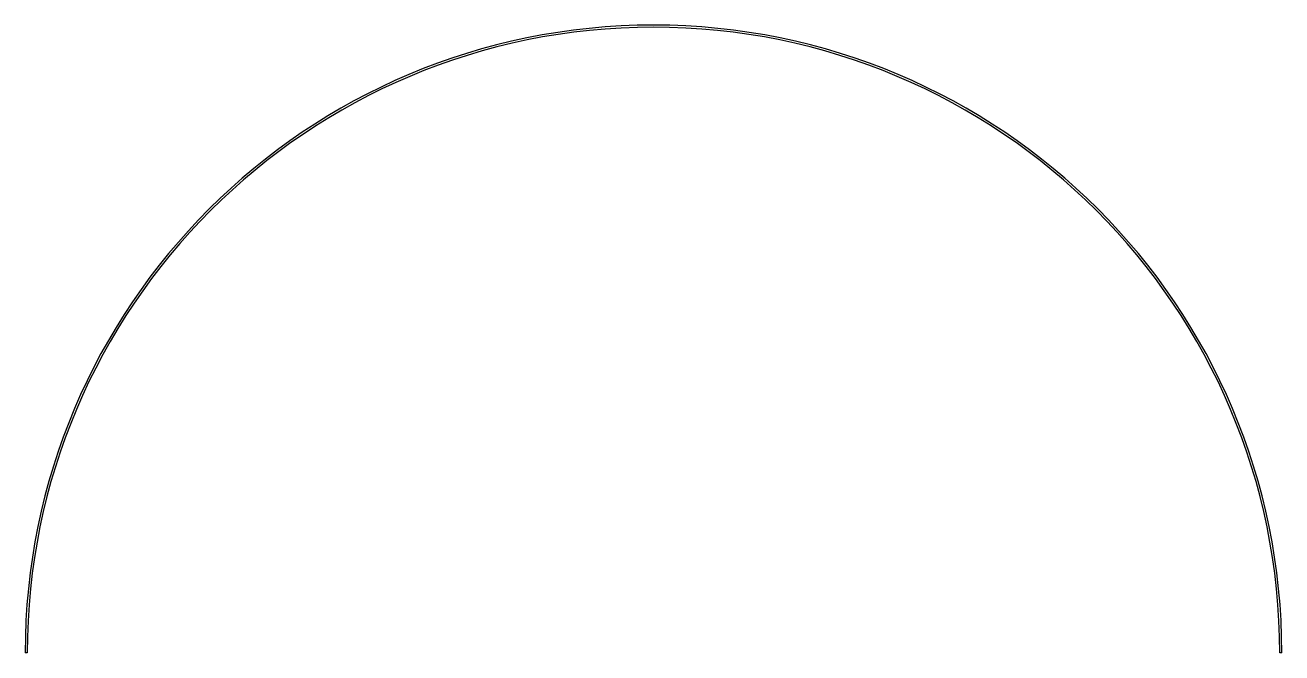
# Model space of a CAD drawing. Extents: x -299 to 299, y 0 to 299.
import ezdxf

# ---------------------------------------------------------------- set-up
doc = ezdxf.new("R2010")
doc.units = 0
doc.layers.add('VISIBLE', color=7, linetype='CONTINUOUS')

msp = doc.modelspace()

# ---------------------------------------------------------------- linework, layer by layer
at = {"layer": 'VISIBLE'}
for p, q in [((299, 0), (298, 0)), ((-298, 0), (-299, 0))]:
    msp.add_line(p, q, dxfattribs=at)
for radius in [299, 298]:
    msp.add_arc((0, 0), radius, 0, 180, dxfattribs=at)

doc.saveas('drawing.dxf')
